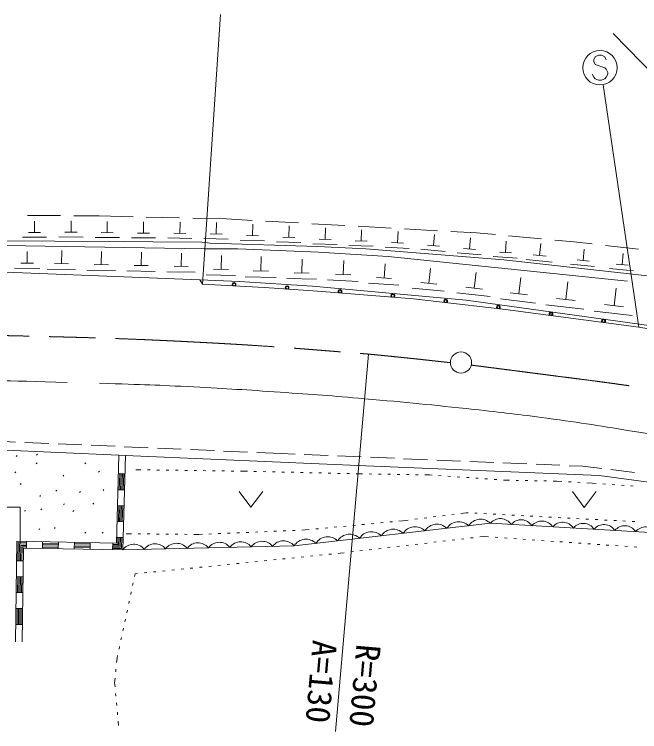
# Model space of a CAD drawing. Units: millimetres, scale not verified. Extents: x 40000 to 680000, y 20000 to 380000.
# Drawn here: x 428182 to 475343, y 263964 to 318040 of the extents above; entities that cross this region are included whole.
import ezdxf
from ezdxf.enums import TextEntityAlignment as Align

# ---------------------------------------------------------------- set-up
doc = ezdxf.new("R2010")
doc.units = ezdxf.units.MM
doc.header["$LTSCALE"] = 1000
doc.linetypes.add('CHAIN', pattern=[18.5, 12, -1.5, 3.5, -1.5])
for name, color, linetype, lineweight in [('M-BGD', 7, 'Continuous', 13), ('M-BMK', 2, 'CHAIN', 13), ('M-BMK-SRVR', 3, 'Continuous', 13), ('M-STR-STRC', 7, 'Continuous', 13), ('M-STR-STRD', 7, 'Continuous', 13)]:
    doc.layers.add(name, color=color, linetype=linetype, lineweight=lineweight)
doc.styles.add('ＭＳ ゴシック', font='')
doc.styles.get('ＭＳ ゴシック').set_extended_font_data('MS Gothic')

msp = doc.modelspace()

# ---------------------------------------------------------------- linework, layer by layer
at = {"layer": 'M-BGD'}
for p, q in [((477403, 312437), (473352, 316606)), ((429173, 302887), (431672, 302866)), ((432672, 302858), (434572, 302842)), ((434572, 302842), (437134, 302782)), ((429705, 301601), (429708, 302454)), ((432458, 301615), (432469, 302467)), ((435190, 301580), (435193, 302433)), ((437927, 301554), (437930, 302407)), ((438134, 302759), (440633, 302701)), ((440671, 301529), (440691, 302382)), ((441633, 302678), (444195, 302618)), ((443407, 301485), (443427, 302337)), ((444195, 302618), (446125, 302510)), ((447124, 302454), (449620, 302315)), ((446145, 301362), (446171, 302214)), ((448881, 301233), (448907, 302085)), ((450618, 302259), (453114, 302120)), ((451617, 301086), (451643, 301938)), ((454113, 302064), (456609, 301924)), ((454341, 300948), (454367, 301801)), ((457607, 301868), (460104, 301729)), ((430618, 301232), (428790, 301239)), ((430162, 301599), (429248, 301603)), ((433366, 301236), (431539, 301263)), ((432914, 301608), (432001, 301621)), ((436102, 301210), (434275, 301218)), ((435647, 301578), (434733, 301582)), ((438384, 301553), (437470, 301556)), ((441127, 301518), (440214, 301540)), ((443864, 301473), (442950, 301496)), ((446602, 301347), (445689, 301376)), ((449338, 301219), (448425, 301247)), ((457074, 300810), (457120, 301661)), ((459790, 300605), (459868, 301454)), ((461102, 301673), (463032, 301565)), ((463032, 301565), (464464, 301434)), ((465460, 301342), (467950, 301114)), ((427508, 300962), (442325, 300877)), ((438839, 301185), (437011, 301193)), ((441575, 301141), (439748, 301186)), ((442325, 300877), (442572, 300828)), ((444311, 301097), (442484, 301142)), ((442572, 300828), (442918, 300793)), ((442918, 300793), (451046, 300539)), ((447047, 300968), (445221, 301025)), ((449783, 300839), (447957, 300896)), ((452519, 300692), (450693, 300749)), ((452074, 301072), (451161, 301100)), ((454798, 300934), (453885, 300962)), ((457530, 300785), (456618, 300835)), ((462509, 300351), (462584, 301201)), ((465217, 300088), (465268, 300939)), ((467795, 299852), (467884, 300765)), ((468946, 301022), (470378, 300891)), ((470378, 300891), (471773, 300731)), ((427508, 300623), (442494, 300369)), ((429147, 299271), (429153, 300163)), ((431737, 299236), (431762, 300225)), ((434738, 299170), (434759, 300168)), ((442494, 300369), (445034, 300369)), ((445034, 300369), (451130, 300115)), ((451046, 300539), (454686, 300369)), ((455243, 300554), (453417, 300611)), ((454686, 300369), (465100, 299523)), ((457966, 300395), (456141, 300495)), ((460666, 300156), (458846, 300325)), ((460245, 300562), (459335, 300647)), ((462964, 300311), (462054, 300391)), ((471076, 299478), (471158, 300327)), ((472767, 300618), (475250, 300334)), ((437752, 299105), (437773, 300103)), ((440766, 299039), (440787, 300037)), ((443768, 298828), (443794, 299862)), ((446769, 298690), (446796, 299779)), ((449857, 298545), (449884, 299596)), ((451130, 300115), (456380, 299777)), ((456380, 299777), (474414, 297914)), ((463387, 299906), (461567, 300068)), ((466107, 299667), (464283, 299779)), ((465673, 300060), (464761, 300116)), ((468284, 299805), (467306, 299900)), ((474015, 299164), (474097, 300013)), ((429624, 299270), (428669, 299273)), ((432266, 299225), (431207, 299248)), ((435273, 299161), (434204, 299180)), ((438287, 299095), (437217, 299114)), ((441301, 299029), (440231, 299049)), ((452982, 298424), (453043, 299495)), ((456069, 298159), (456149, 299222)), ((465100, 299523), (475938, 298337)), ((468735, 299366), (466779, 299557)), ((471949, 299026), (470131, 299203)), ((471530, 299434), (470621, 299523)), ((474469, 299119), (473560, 299208)), ((427506, 298605), (442162, 298018)), ((430100, 298886), (428190, 298893)), ((432786, 298789), (430668, 298836)), ((435800, 298724), (433661, 298762)), ((438814, 298658), (436675, 298696)), ((441828, 298592), (439689, 298630)), ((444323, 298816), (443214, 298840)), ((447352, 298677), (446185, 298703)), ((450421, 298532), (449294, 298557)), ((459449, 297767), (459569, 298892)), ((462862, 297406), (463000, 298580)), ((474889, 298711), (473070, 298889)), ((445164, 297894), (442162, 298018)), ((442360, 297690), (442162, 298018)), ((444868, 298360), (442650, 298408)), ((447926, 298198), (445592, 298249)), ((450974, 298070), (448721, 298119)), ((454104, 297904), (451810, 298027)), ((453555, 298393), (452408, 298455)), ((456638, 298117), (455499, 298200)), ((466231, 296970), (466390, 298209)), ((450663, 297552), (445164, 297894)), ((462256, 296481), (450663, 297552)), ((457175, 297621), (454897, 297786)), ((460052, 297704), (458846, 297829)), ((463490, 297334), (462233, 297478)), ((469773, 296544), (469936, 297875)), ((460605, 297160), (458194, 297409)), ((464062, 296759), (461546, 297047)), ((466895, 296887), (465567, 297053)), ((473410, 296076), (473573, 297406)), ((475327, 294682), (462256, 296481)), ((467494, 296272), (464836, 296604)), ((470486, 296459), (469060, 296629)), ((471131, 295804), (468279, 296144)), ((474123, 295991), (472697, 296161)), ((474768, 295336), (471916, 295676)), ((476799, 294465), (475327, 294682)), ((426483, 285877), (428281, 285799)), ((428980, 285769), (430779, 285691)), ((431478, 285660), (433276, 285582)), ((433976, 285552), (435774, 285474)), ((426939, 285202), (436066, 284806)), ((436473, 285443), (438271, 285365)), ((438971, 285335), (440769, 285257)), ((441468, 285226), (443267, 285148)), ((443966, 285118), (445764, 285040)), ((446464, 285010), (448338, 284928)), ((428319, 284702), (428389, 284773)), ((429859, 284807), (429930, 284878)), ((436068, 284805), (435878, 278179)), ((436066, 284806), (436568, 284791)), ((436568, 284791), (436364, 277671)), ((436568, 284791), (454094, 284029)), ((448338, 284928), (449350, 284886)), ((450050, 284856), (451848, 284781)), ((452547, 284751), (454346, 284675)), ((455045, 284646), (456844, 284570)), ((457543, 284541), (459341, 284465)), ((429835, 284165), (429906, 284236)), ((433493, 284161), (433564, 284232)), ((454094, 284029), (472297, 283267)), ((460041, 284436), (461839, 284360)), ((462539, 284331), (464337, 284255)), ((465036, 284226), (466835, 284150)), ((467534, 284121), (469333, 284045)), ((470032, 284016), (471045, 283973)), ((471045, 283973), (472478, 283804)), ((428230, 283478), (428301, 283548)), ((434534, 283538), (434605, 283609)), ((436528, 283391), (436028, 283406)), ((436128, 283403), (436093, 282203)), ((436228, 283400), (436193, 282200)), ((436328, 283397), (436293, 282197)), ((436428, 283394), (436393, 282195)), ((437357, 283709), (437733, 283704)), ((438233, 283697), (438433, 283694)), ((438933, 283688), (439133, 283685)), ((439633, 283678), (439833, 283676)), ((440332, 283669), (440532, 283666)), ((441032, 283659), (441232, 283657)), ((441732, 283650), (441932, 283647)), ((442432, 283641), (442632, 283638)), ((443132, 283631), (443332, 283629)), ((443832, 283622), (444032, 283619)), ((444532, 283612), (444732, 283610)), ((445232, 283603), (445608, 283598)), ((445608, 283598), (445755, 283595)), ((446255, 283583), (446455, 283579)), ((446955, 283567), (447155, 283562)), ((447655, 283551), (447855, 283546)), ((448355, 283535), (448555, 283530)), ((449054, 283519), (449254, 283514)), ((449754, 283503), (449954, 283498)), ((450454, 283487), (450654, 283482)), ((451154, 283470), (451354, 283466)), ((451854, 283454), (452054, 283450)), ((452553, 283438), (452753, 283434)), ((453253, 283422), (453453, 283418)), ((453953, 283406), (454101, 283403)), ((454101, 283403), (454450, 283397)), ((454950, 283389), (455150, 283386)), ((455649, 283378), (455849, 283375)), ((456349, 283368), (456549, 283364)), ((473174, 283722), (474961, 283512)), ((431852, 283218), (431922, 283288)), ((457049, 283357), (457249, 283353)), ((457749, 283346), (457949, 283343)), ((458449, 283335), (458649, 283332)), ((459149, 283324), (459498, 283318)), ((459498, 283318), (459683, 283306)), ((460182, 283271), (460381, 283257)), ((460880, 283223), (461080, 283209)), ((461579, 283175), (461778, 283161)), ((462277, 283127), (462476, 283113)), ((462975, 283079), (463175, 283065)), ((463674, 283031), (463873, 283017)), ((464372, 282983), (464571, 282969)), ((465070, 282935), (465255, 282922)), ((465255, 282922), (465517, 282917)), ((466017, 282908), (466217, 282904)), ((466717, 282895), (466917, 282892)), ((467417, 282882), (467617, 282879)), ((468117, 282870), (468317, 282866)), ((468817, 282857), (469078, 282852)), ((469078, 282852), (469466, 282831)), ((472297, 283267), (480510, 282166)), ((428620, 282595), (428690, 282666)), ((469965, 282803), (470165, 282792)), ((470664, 282765), (470864, 282754)), ((471363, 282726), (471751, 282705)), ((471751, 282705), (472068, 282682)), ((472566, 282645), (472766, 282631)), ((473265, 282594), (473464, 282580)), ((473963, 282543), (474162, 282528)), ((474661, 282492), (474860, 282477)), ((430093, 281698), (430164, 281769)), ((431307, 282100), (431378, 282171)), ((433105, 281994), (433176, 282065)), ((434873, 282150), (434943, 282221)), ((435994, 282206), (436493, 282192)), ((445128, 282079), (446028, 280879)), ((446028, 280879), (446928, 282079)), ((470269, 282062), (471169, 280862)), ((471169, 280862), (472069, 282062)), ((425815, 280896), (428609, 280896)), ((428609, 280896), (428609, 278102)), ((430184, 280680), (430255, 280751)), ((431894, 281077), (431964, 281148)), ((434098, 281108), (434169, 281178)), ((436459, 280992), (435959, 281007)), ((436059, 281004), (436025, 279804)), ((436159, 281001), (436125, 279801)), ((436259, 280998), (436225, 279798)), ((436359, 280995), (436325, 279796)), ((428960, 280576), (429031, 280646)), ((432604, 280561), (432674, 280631)), ((459974, 280181), (459776, 280156)), ((460669, 280268), (460471, 280243)), ((461363, 280356), (461165, 280331)), ((462263, 280470), (461859, 280419)), ((462401, 280463), (462263, 280470)), ((463100, 280426), (462900, 280436)), ((463799, 280389), (463599, 280399)), ((464498, 280352), (464298, 280362)), ((465197, 280315), (464997, 280325)), ((465896, 280278), (465696, 280289)), ((466595, 280241), (466395, 280252)), ((467294, 280204), (467094, 280215)), ((467993, 280167), (467793, 280178)), ((468692, 280130), (468492, 280141)), ((435925, 279807), (436425, 279793)), ((454601, 279592), (454401, 279573)), ((455297, 279658), (455098, 279640)), ((455994, 279725), (455795, 279706)), ((456691, 279791), (456492, 279772)), ((457487, 279866), (457189, 279838)), ((457891, 279917), (457487, 279866)), ((458586, 280005), (458387, 279980)), ((459280, 280093), (459082, 280068)), ((469391, 280093), (469191, 280104)), ((470090, 280056), (469890, 280067)), ((470789, 280019), (470589, 280030)), ((471488, 279983), (471288, 279993)), ((472187, 279946), (471987, 279956)), ((472886, 279909), (472686, 279919)), ((473585, 279872), (473385, 279882)), ((474284, 279835), (474084, 279845)), ((474983, 279798), (474783, 279808)), ((430024, 279195), (430095, 279266)), ((431202, 279284), (431273, 279355)), ((447257, 279046), (447057, 279038)), ((447956, 279076), (447756, 279067)), ((448655, 279105), (448456, 279097)), ((449355, 279135), (449155, 279126)), ((450121, 279167), (449854, 279156)), ((450419, 279195), (450121, 279167)), ((451116, 279262), (450917, 279243)), ((451813, 279328), (451614, 279309)), ((452510, 279394), (452311, 279375)), ((453207, 279460), (453008, 279441)), ((453904, 279526), (453705, 279507)), ((433494, 278930), (433565, 279000)), ((434813, 278934), (434884, 279005)), ((436390, 278593), (435891, 278607)), ((435975, 278078), (435991, 278605)), ((436091, 278602), (436073, 277976)), ((436170, 277874), (436190, 278599)), ((436290, 278596), (436267, 277772)), ((437009, 278880), (436624, 278883)), ((437709, 278873), (437509, 278875)), ((438409, 278866), (438209, 278868)), ((439109, 278859), (438909, 278861)), ((439809, 278852), (439609, 278854)), ((440509, 278845), (440309, 278847)), ((441209, 278838), (441009, 278840)), ((442094, 278829), (441709, 278833)), ((442361, 278840), (442094, 278829)), ((443060, 278870), (442861, 278861)), ((443760, 278899), (443560, 278891)), ((444459, 278929), (444259, 278920)), ((445159, 278958), (444959, 278950)), ((445858, 278988), (445658, 278979)), ((446557, 279017), (446358, 279009)), ((462093, 278506), (461894, 278483)), ((462788, 278587), (462590, 278564)), ((463563, 278677), (463285, 278645)), ((463948, 278650), (463563, 278677)), ((464646, 278602), (464447, 278616)), ((465345, 278554), (465145, 278567)), ((466043, 278505), (465843, 278519)), ((428366, 278315), (428277, 270737)), ((435878, 278179), (428366, 278315)), ((428465, 278214), (428449, 276850)), ((428465, 278214), (429106, 278202)), ((428549, 276849), (428564, 278112)), ((429104, 278102), (428564, 278112)), ((428662, 278010), (428649, 276848)), ((428662, 278010), (429102, 278002)), ((429099, 277802), (429108, 278302)), ((430308, 278280), (430298, 277780)), ((431502, 277959), (430302, 277980)), ((431504, 278059), (430304, 278080)), ((431506, 278159), (430306, 278180)), ((431498, 277759), (431507, 278259)), ((432707, 278237), (432698, 277737)), ((433903, 278015), (432704, 278037)), ((433905, 278115), (432705, 278137)), ((433898, 277715), (433907, 278215)), ((435592, 277684), (435601, 278184)), ((435598, 277984), (436073, 277976)), ((435975, 278078), (435600, 278084)), ((457921, 278022), (457722, 277999)), ((458616, 278103), (458418, 278080)), ((459312, 278183), (459113, 278160)), ((460007, 278264), (459808, 278241)), ((460702, 278345), (460504, 278322)), ((461398, 278426), (461199, 278403)), ((466741, 278457), (466542, 278471)), ((467439, 278408), (467240, 278422)), ((468138, 278360), (467938, 278374)), ((468836, 278311), (468637, 278325)), ((469534, 278263), (469335, 278277)), ((470233, 278214), (470033, 278228)), ((470931, 278166), (470732, 278180)), ((471629, 278118), (471430, 278131)), ((472328, 278069), (472128, 278083)), ((473026, 278021), (472827, 278035)), ((473724, 277972), (473525, 277986)), ((428749, 276846), (428761, 277908)), ((429101, 277902), (428761, 277908)), ((428860, 277806), (428777, 270731)), ((436364, 277671), (428860, 277806)), ((431500, 277859), (430300, 277880)), ((433900, 277815), (432700, 277837)), ((433902, 277915), (432702, 277937)), ((435594, 277784), (436267, 277772)), ((436170, 277874), (435596, 277884)), ((452776, 277424), (452595, 277406)), ((453054, 277457), (452776, 277424)), ((453749, 277537), (453550, 277514)), ((454444, 277618), (454246, 277595)), ((455140, 277699), (454941, 277676)), ((455835, 277780), (455636, 277757)), ((456530, 277860), (456332, 277837)), ((457226, 277941), (457027, 277918)), ((474423, 277924), (474223, 277938)), ((475121, 277875), (474921, 277889)), ((447919, 276934), (447720, 276914)), ((448615, 277004), (448416, 276984)), ((449312, 277075), (449113, 277055)), ((450008, 277145), (449809, 277125)), ((450705, 277215), (450506, 277195)), ((451401, 277286), (451202, 277265)), ((452098, 277356), (451899, 277336)), ((428849, 276845), (428349, 276851)), ((442347, 276372), (442148, 276352)), ((443044, 276442), (442845, 276422)), ((443740, 276512), (443541, 276492)), ((444436, 276583), (444237, 276563)), ((445133, 276653), (444934, 276633)), ((445829, 276723), (445630, 276703)), ((446526, 276793), (446327, 276773)), ((447222, 276864), (447023, 276844)), ((437291, 275861), (437250, 275670)), ((437472, 275880), (437291, 275861)), ((438168, 275950), (437969, 275930)), ((438865, 276020), (438666, 276000)), ((439561, 276091), (439362, 276071)), ((440258, 276161), (440059, 276141)), ((440954, 276231), (440755, 276211)), ((441651, 276301), (441452, 276281)), ((428835, 275645), (428335, 275651)), ((428435, 275650), (428420, 274450)), ((428535, 275649), (428520, 274449)), ((428635, 275648), (428620, 274448)), ((428735, 275647), (428720, 274447)), ((437145, 275181), (437103, 274985)), ((428320, 274451), (428820, 274445)), ((436999, 274496), (436957, 274301)), ((436852, 273812), (436810, 273616)), ((428806, 273246), (428306, 273251)), ((428406, 273250), (428392, 272050)), ((428506, 273249), (428492, 272049)), ((428606, 273248), (428592, 272048)), ((428706, 273247), (428692, 272047)), ((436705, 273127), (436664, 272932)), ((428292, 272051), (428792, 272046)), ((436559, 272443), (436517, 272247)), ((436412, 271758), (436370, 271563)), ((436266, 271074), (436224, 270878)), ((436119, 270389), (436077, 270194)), ((435931, 269513), (435898, 269178)), ((435972, 269705), (435931, 269513)), ((435848, 268680), (435828, 268481)), ((435778, 267984), (435745, 267648)), ((435745, 267648), (435774, 267334)), ((435821, 266836), (435840, 266637)), ((435887, 266139), (435906, 265940)), ((435953, 265443), (435971, 265243)), ((436018, 264746), (436048, 264431))]:
    msp.add_line(p, q, dxfattribs=at)
for points in [[(481495, 293406), (475287, 294467), (465223, 295793), (458286, 296595), (451050, 297171), (447040, 297448), (442360, 297690)], [(481290, 278684), (464091, 279670), (449277, 277971), (436364, 277671)]]:
    msp.add_lwpolyline(points, dxfattribs=at)
for centre in [(444759, 297671), (444759, 297671), (444759, 297671), (444759, 297671), (448753, 297435), (448753, 297435), (448753, 297435), (448753, 297435), (452744, 297142), (452744, 297142), (452744, 297142), (452744, 297142), (456731, 296824), (456731, 296824), (456731, 296824), (456731, 296824), (460714, 296420), (460714, 296420), (460714, 296420), (460714, 296420), (464687, 295960), (464687, 295960), (464687, 295960), (464687, 295960), (468656, 295446), (468656, 295446), (468656, 295446), (468656, 295446), (472622, 294924), (472622, 294924), (472622, 294924), (472622, 294924)]:
    msp.add_circle(centre, 100, dxfattribs=at)
for centre, radius, start, end in [((444759, 297671), 145, 310.6433, 223.4376), ((444759, 297671), 116, 292.1939, 241.887), ((448753, 297435), 145, 309.661, 222.4554), ((448753, 297435), 116, 291.2117, 240.9047), ((452744, 297142), 145, 309.0463, 221.8407), ((452744, 297142), 116, 290.5969, 240.29), ((456731, 296824), 145, 309.0463, 221.8407), ((456731, 296824), 116, 290.5969, 240.29), ((460714, 296420), 145, 307.0068, 219.8012), ((460714, 296420), 116, 288.5575, 238.2505), ((464687, 295960), 145, 307.0068, 219.8012), ((464687, 295960), 116, 288.5575, 238.2505), ((468656, 295446), 145, 306.1012, 218.8956), ((468656, 295446), 116, 287.6519, 237.3449), ((472622, 294924), 145, 306.1012, 218.8956), ((472622, 294924), 116, 287.6519, 237.3449), ((460051, 278545), 1058, 44.9954, 148.0868), ((461697, 278733), 1058, 44.9954, 148.0868), ((463343, 278922), 1058, 44.9954, 148.0868), ((464841, 279060), 966, 32.6013, 140.838), ((466404, 278970), 966, 32.6013, 140.838), ((467968, 278880), 966, 32.6013, 140.838), ((469531, 278791), 966, 32.6013, 140.838), ((471095, 278701), 966, 32.6013, 140.838), ((472658, 278612), 966, 32.6013, 140.838), ((455113, 277978), 1058, 44.9954, 148.0868), ((456759, 278167), 1058, 44.9954, 148.0868), ((458405, 278356), 1058, 44.9954, 148.0868), ((474222, 278522), 966, 32.6013, 140.838), ((475785, 278432), 966, 32.6013, 140.838), ((451821, 277601), 1058, 44.9954, 148.0868), ((453467, 277790), 1058, 44.9954, 148.0868), ((437185, 277075), 1015, 38.6174, 144.0519), ((438799, 277112), 1015, 38.6174, 144.0519), ((440414, 277150), 1015, 38.6174, 144.0519), ((442028, 277188), 1015, 38.6174, 144.0519), ((443642, 277225), 1015, 38.6174, 144.0519), ((445256, 277263), 1015, 38.6174, 144.0519), ((446870, 277301), 1015, 38.6174, 144.0519), ((448484, 277338), 1015, 38.6174, 144.0519), ((450175, 277412), 1058, 44.9954, 148.0868)]:
    msp.add_arc(centre, radius, start, end, dxfattribs=at)
at = {"layer": 'M-BMK'}
for points, knots in [([(398808, 294051), (405516, 294057), (407222, 294054), (412615, 294014), (419020, 293966), (422609, 293940), (429012, 293787), (434001, 293668), (436797, 293595), (441780, 293336), (446907, 293070), (448572, 292934), (454891, 292427)], [0, 0, 0, 0, 1, 1, 1, 2, 2, 2, 3, 3, 3, 4, 4, 4, 4]), ([(454891, 292427), (456353, 292285), (456724, 292248), (457899, 292125), (459138, 291996), (459529, 291951), (461071, 291778)], [0, 0, 0, 0, 1, 1, 1, 2, 2, 2, 2]), ([(462646, 291595), (465191, 291272), (465831, 291189), (467872, 290923), (470713, 290554), (472307, 290369), (475141, 289956), (476938, 289694), (477938, 289507), (479727, 289198), (482435, 288730), (483950, 288452), (486649, 287930), (489016, 287471), (490337, 287184), (492692, 286667), (495743, 285998), (497446, 285596), (500482, 284858), (503141, 284213), (504622, 283817), (507258, 283084), (513279, 281410), (516630, 280395), (522589, 278513), (527509, 276959), (530230, 275973), (535076, 274202), (540654, 272164), (543746, 270926), (549207, 268592), (552308, 267266), (553321, 266832), (557108, 265108)], [0, 0, 0, 0, 1, 1, 1, 2, 2, 2, 3, 3, 3, 4, 4, 4, 5, 5, 5, 6, 6, 6, 7, 7, 7, 8, 8, 8, 9, 9, 9, 10, 10, 10, 11, 11, 11, 11])]:
    msp.add_open_spline(points, degree=3, knots=knots, dxfattribs=at)
at = {"layer": 'M-BMK-SRVR'}
msp.add_line((452399, 263964), (454891, 292427), dxfattribs=at)
msp.add_circle((461871, 291793), 800, dxfattribs=at)
at = {"layer": 'M-STR-STRC'}
for p, q in [((443733, 318040), (442360, 297690)), ((471994, 314841), (471876, 314605)), ((472231, 314959), (471994, 314841)), ((472467, 314959), (472231, 314959)), ((472704, 314841), (472467, 314959)), ((472822, 314605), (472704, 314841)), ((471876, 314605), (471876, 314486)), ((471876, 314486), (471994, 314250)), ((471994, 314250), (472704, 314014)), ((472704, 314014), (472822, 313896)), ((472822, 313896), (472940, 313659)), ((472940, 313659), (472940, 313541)), ((471876, 313305), (471758, 313541)), ((471994, 313186), (471876, 313305)), ((472231, 313068), (471994, 313186)), ((472704, 313186), (472467, 313068)), ((472822, 313305), (472704, 313186)), ((472940, 313541), (472822, 313305)), ((472467, 313068), (472231, 313068)), ((472587, 312736), (475287, 294467))]:
    msp.add_line(p, q, dxfattribs=at)
msp.add_circle((472349, 314014), 1300, dxfattribs=at)
at = {"layer": 'M-STR-STRD'}
for points, knots in [([(432178, 290294), (427311, 290430), (426056, 290455), (422132, 290511), (416565, 290592), (414784, 290570), (407878, 290542)], [0, 0, 0, 0, 1, 1, 1, 2, 2, 2, 2]), ([(482480, 285251), (478915, 285920), (477986, 286098), (475094, 286573), (472465, 287004), (470991, 287240), (468351, 287595), (466205, 287883), (465000, 288024), (462846, 288256), (459627, 288601), (457822, 288786), (454596, 289064), (452113, 289278), (450721, 289385), (448234, 289555), (445685, 289729), (444256, 289819), (441704, 289950), (438931, 290092), (438042, 290120), (434600, 290237)], [0, 0, 0, 0, 1, 1, 1, 2, 2, 2, 3, 3, 3, 4, 4, 4, 5, 5, 5, 6, 6, 6, 7, 7, 7, 7])]:
    msp.add_open_spline(points, degree=3, knots=knots, dxfattribs=at)

# ---------------------------------------------------------------- texts
at = {"layer": 'M-BMK-SRVR', "style": 'ＭＳ ゴシック'}
for s, p in [('A=130', (451606, 270829)), ('R=300', (454905, 270533))]:
    msp.add_text(s, height=1833, rotation=264.997, dxfattribs=at).set_placement(p, align=Align.MIDDLE_LEFT)

doc.saveas('drawing.dxf')
